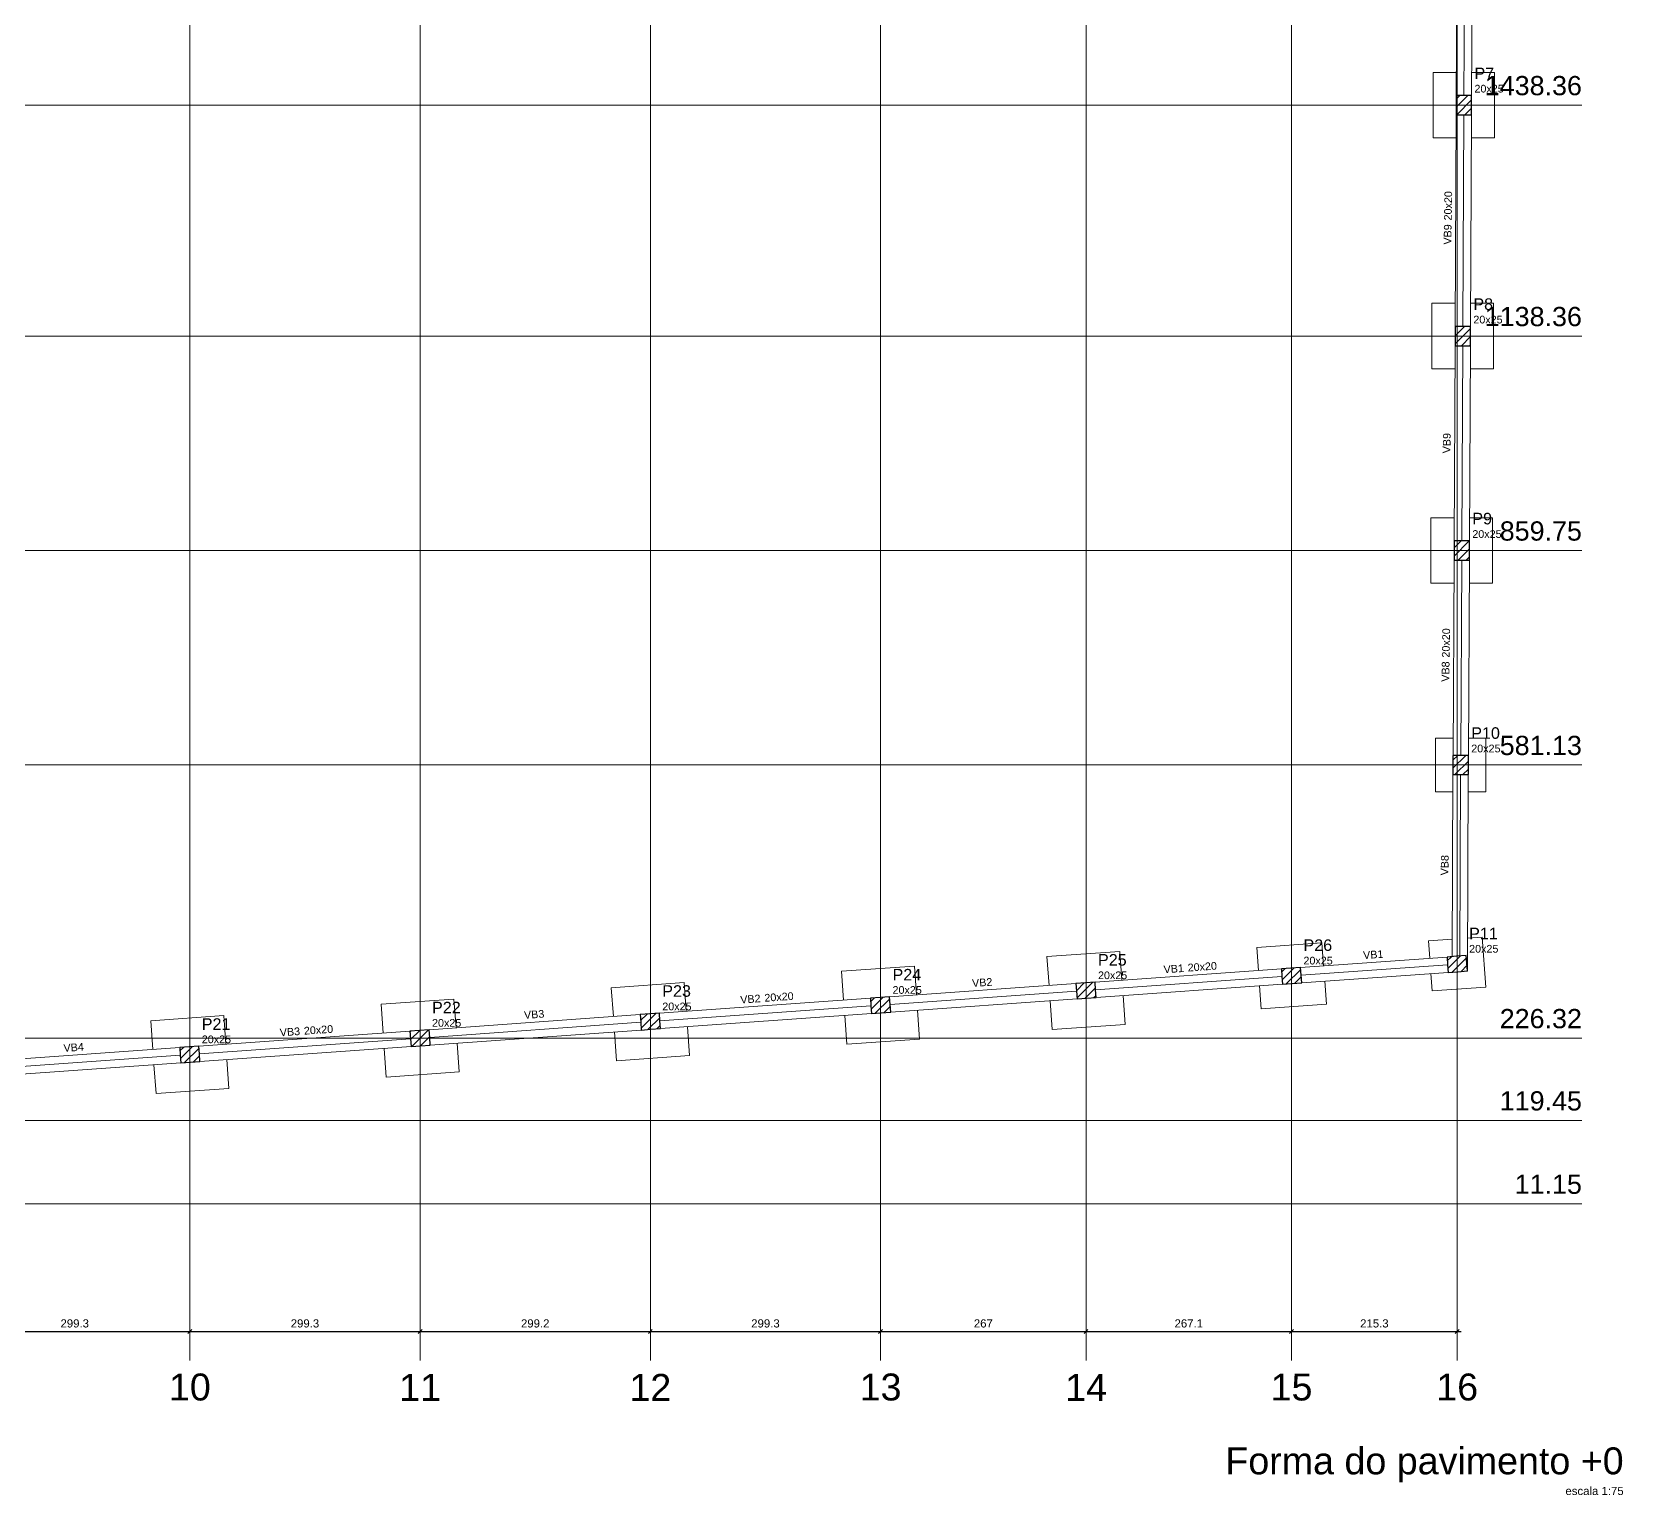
# Model space of a CAD drawing. Header units: millimetres. Extents: x 7 to 580, y -90 to 91.
# Drawn here: x 216 to 257.37, y 8.46 to 46.48 of the extents above; entities that cross this region are included whole.
import ezdxf

# ---------------------------------------------------------------- set-up
doc = ezdxf.new("R2010")
doc.units = ezdxf.units.MM
for name, color, linetype, lineweight in [('FO-Eixos', 5, 'Continuous', 5), ('FO-Hachuras dos pilares', 9, 'Continuous', 5), ('FO-Pilares', 4, 'Continuous', 30), ('FO-Seção das fundações', 9, 'Continuous', 5), ('FO-Textos das vigas', 7, 'Continuous', 5), ('FO-Textos dos pilares', 7, 'Continuous', 5), ('FO-Títulos', 1, 'Continuous', 20), ('FO-Vigas', 1, 'Continuous', 20), ('LC-Cotas', 7, 'Continuous', 5), ('LC-Eixos', 7, 'Continuous', 5), ('LC-Textos', 3, 'Continuous', 20)]:
    doc.layers.add(name, color=color, linetype=linetype, lineweight=lineweight)
doc.styles.add('Arial', font='arial.ttf')
doc.styles.get("Standard").update_dxf_attribs({"font": 'arial.ttf'})
doc.dimstyles.new('UM_50.000000', dxfattribs={"dimtxt": 0.18, "dimasz": 0.1, "dimexe": 0.1, "dimexo": 0.2, "dimgap": 0, "dimtad": 1, "dimtih": 1, "dimtoh": 1, "dimdec": 1, "dimlfac": 50, "dimzin": 0, "dimdsep": 46, "dimtxsty": 'Standard', "dimblk": 'CLOSED', "dimblk1": 'CLOSED', "dimblk2": 'CLOSED', "dimcen": 0.09, "dimdle": 0.1, "dimadec": 1, "dimazin": 2, "dimtfac": 1, "dimtdec": 4, "dimtofl": 0, "dimtmove": 0, "dimatfit": 3, "dimldrblk": 'CLOSED', "dimfxl": 1, "dimtolj": 1, "dimarcsym": 0})

# ---------------------------------------------------------------- blocks, each defined once
blk = doc.blocks.new('_OBLIQUE')
at = {"color": 0, "linetype": 'ByBlock', "lineweight": -2}
blk.add_line((-0.5, -0.5), (0.5, 0.5), dxfattribs=at)
blk = doc.blocks.new('*D144')
at = {"layer": 'Defpoints', "color": 0, "transparency": 16777216}
for p in [(214.128, 12.714), (220.113, 12.714), (220.113, 12.714)]:
    blk.add_point(p, dxfattribs=at)
at = {"layer": 'LC-Cotas', "color": 0, "lineweight": -2, "transparency": 16777216}
blk.add_line((214.028, 12.714), (220.213, 12.714), dxfattribs=at)
at = {"layer": 'LC-Cotas', "color": 0, "lineweight": -2, "transparency": 16777216, "xscale": 0.1, "yscale": 0.1, "zscale": 0.1, "rotation": 180}
blk.add_blockref('_OBLIQUE', (214.128, 12.714), dxfattribs=at)
at = {"layer": 'LC-Cotas', "color": 0, "lineweight": -2, "transparency": 16777216, "xscale": 0.1, "yscale": 0.1, "zscale": 0.1}
blk.add_blockref('_OBLIQUE', (220.113, 12.714), dxfattribs=at)
at = {"layer": 'LC-Cotas', "transparency": 16777216, "insert": (217.12, 12.925), "char_height": 0.2118, "attachment_point": 5, "rotation": 0.0057, "style": 'Arial'}
blk.add_mtext('\\A1;299.3', dxfattribs=at)
blk = doc.blocks.new('*D145')
at = {"layer": 'Defpoints', "color": 0, "transparency": 16777216}
for p in [(220.113, 12.714), (226.098, 12.714), (226.098, 12.714)]:
    blk.add_point(p, dxfattribs=at)
at = {"layer": 'LC-Cotas', "color": 0, "lineweight": -2, "transparency": 16777216}
blk.add_line((220.013, 12.714), (226.198, 12.714), dxfattribs=at)
at = {"layer": 'LC-Cotas', "color": 0, "lineweight": -2, "transparency": 16777216, "xscale": 0.1, "yscale": 0.1, "zscale": 0.1, "rotation": 180}
blk.add_blockref('_OBLIQUE', (220.113, 12.714), dxfattribs=at)
at = {"layer": 'LC-Cotas', "color": 0, "lineweight": -2, "transparency": 16777216, "xscale": 0.1, "yscale": 0.1, "zscale": 0.1}
blk.add_blockref('_OBLIQUE', (226.098, 12.714), dxfattribs=at)
at = {"layer": 'LC-Cotas', "transparency": 16777216, "insert": (223.105, 12.925), "char_height": 0.2118, "attachment_point": 5, "rotation": 0.0057, "style": 'Arial'}
blk.add_mtext('\\A1;299.3', dxfattribs=at)
blk = doc.blocks.new('*D146')
at = {"layer": 'Defpoints', "color": 0, "transparency": 16777216}
for p in [(226.098, 12.714), (232.082, 12.714), (232.082, 12.714)]:
    blk.add_point(p, dxfattribs=at)
at = {"layer": 'LC-Cotas', "color": 0, "lineweight": -2, "transparency": 16777216}
blk.add_line((225.998, 12.714), (232.182, 12.714), dxfattribs=at)
at = {"layer": 'LC-Cotas', "color": 0, "lineweight": -2, "transparency": 16777216, "xscale": 0.1, "yscale": 0.1, "zscale": 0.1, "rotation": 180}
blk.add_blockref('_OBLIQUE', (226.098, 12.714), dxfattribs=at)
at = {"layer": 'LC-Cotas', "color": 0, "lineweight": -2, "transparency": 16777216, "xscale": 0.1, "yscale": 0.1, "zscale": 0.1}
blk.add_blockref('_OBLIQUE', (232.082, 12.714), dxfattribs=at)
at = {"layer": 'LC-Cotas', "transparency": 16777216, "insert": (229.09, 12.925), "char_height": 0.2118, "attachment_point": 5, "rotation": 0.0057, "style": 'Arial'}
blk.add_mtext('\\A1;299.2', dxfattribs=at)
blk = doc.blocks.new('*D147')
at = {"layer": 'Defpoints', "color": 0, "transparency": 16777216}
for p in [(232.082, 12.714), (238.067, 12.714), (238.067, 12.714)]:
    blk.add_point(p, dxfattribs=at)
at = {"layer": 'LC-Cotas', "color": 0, "lineweight": -2, "transparency": 16777216}
blk.add_line((231.982, 12.714), (238.167, 12.714), dxfattribs=at)
at = {"layer": 'LC-Cotas', "color": 0, "lineweight": -2, "transparency": 16777216, "xscale": 0.1, "yscale": 0.1, "zscale": 0.1, "rotation": 180}
blk.add_blockref('_OBLIQUE', (232.082, 12.714), dxfattribs=at)
at = {"layer": 'LC-Cotas', "color": 0, "lineweight": -2, "transparency": 16777216, "xscale": 0.1, "yscale": 0.1, "zscale": 0.1}
blk.add_blockref('_OBLIQUE', (238.067, 12.714), dxfattribs=at)
at = {"layer": 'LC-Cotas', "transparency": 16777216, "insert": (235.075, 12.925), "char_height": 0.2118, "attachment_point": 5, "rotation": 0.0057, "style": 'Arial'}
blk.add_mtext('\\A1;299.3', dxfattribs=at)
blk = doc.blocks.new('*D148')
at = {"layer": 'Defpoints', "color": 0, "transparency": 16777216}
for p in [(238.067, 12.714), (243.408, 12.714), (243.408, 12.714)]:
    blk.add_point(p, dxfattribs=at)
at = {"layer": 'LC-Cotas', "color": 0, "lineweight": -2, "transparency": 16777216}
blk.add_line((237.967, 12.714), (243.508, 12.714), dxfattribs=at)
at = {"layer": 'LC-Cotas', "color": 0, "lineweight": -2, "transparency": 16777216, "xscale": 0.1, "yscale": 0.1, "zscale": 0.1, "rotation": 180}
blk.add_blockref('_OBLIQUE', (238.067, 12.714), dxfattribs=at)
at = {"layer": 'LC-Cotas', "color": 0, "lineweight": -2, "transparency": 16777216, "xscale": 0.1, "yscale": 0.1, "zscale": 0.1}
blk.add_blockref('_OBLIQUE', (243.408, 12.714), dxfattribs=at)
at = {"layer": 'LC-Cotas', "transparency": 16777216, "insert": (240.738, 12.925), "char_height": 0.2118, "attachment_point": 5, "rotation": 0.0057, "style": 'Arial'}
blk.add_mtext('\\A1;267', dxfattribs=at)
blk = doc.blocks.new('*D149')
at = {"layer": 'Defpoints', "color": 0, "transparency": 16777216}
for p in [(243.408, 12.714), (248.749, 12.714), (248.749, 12.714)]:
    blk.add_point(p, dxfattribs=at)
at = {"layer": 'LC-Cotas', "color": 0, "lineweight": -2, "transparency": 16777216}
blk.add_line((243.308, 12.714), (248.849, 12.714), dxfattribs=at)
at = {"layer": 'LC-Cotas', "color": 0, "lineweight": -2, "transparency": 16777216, "xscale": 0.1, "yscale": 0.1, "zscale": 0.1, "rotation": 180}
blk.add_blockref('_OBLIQUE', (243.408, 12.714), dxfattribs=at)
at = {"layer": 'LC-Cotas', "color": 0, "lineweight": -2, "transparency": 16777216, "xscale": 0.1, "yscale": 0.1, "zscale": 0.1}
blk.add_blockref('_OBLIQUE', (248.749, 12.714), dxfattribs=at)
at = {"layer": 'LC-Cotas', "transparency": 16777216, "insert": (246.079, 12.925), "char_height": 0.2118, "attachment_point": 5, "rotation": 0.0057, "style": 'Arial'}
blk.add_mtext('\\A1;267.1', dxfattribs=at)
blk = doc.blocks.new('*D150')
at = {"layer": 'Defpoints', "color": 0, "transparency": 16777216}
for p in [(248.749, 12.714), (253.056, 12.714), (253.056, 12.714)]:
    blk.add_point(p, dxfattribs=at)
at = {"layer": 'LC-Cotas', "color": 0, "lineweight": -2, "transparency": 16777216}
blk.add_line((248.649, 12.714), (253.156, 12.714), dxfattribs=at)
at = {"layer": 'LC-Cotas', "color": 0, "lineweight": -2, "transparency": 16777216, "xscale": 0.1, "yscale": 0.1, "zscale": 0.1, "rotation": 180}
blk.add_blockref('_OBLIQUE', (248.749, 12.714), dxfattribs=at)
at = {"layer": 'LC-Cotas', "color": 0, "lineweight": -2, "transparency": 16777216, "xscale": 0.1, "yscale": 0.1, "zscale": 0.1}
blk.add_blockref('_OBLIQUE', (253.056, 12.714), dxfattribs=at)
at = {"layer": 'LC-Cotas', "transparency": 16777216, "insert": (250.903, 12.925), "char_height": 0.2118, "attachment_point": 5, "rotation": 0.0057, "style": 'Arial'}
blk.add_mtext('\\A1;215.3', dxfattribs=at)

msp = doc.modelspace()

# ---------------------------------------------------------------- hatches: boundary and pattern name
at = {"layer": 'FO-Hachuras dos pilares', "linetype": 'Continuous', "true_color": 0x000000}
h = msp.add_hatch(dxfattribs=at)
h.set_pattern_fill('ANSI31', color=18, scale=0.047, style=0)
h.paths.add_polyline_path([(253.0296, 44.3302), (253.2296, 44.3302), (253.4296, 44.3302), (253.4296, 44.5802), (253.4296, 44.8302), (253.2296, 44.8302), (253.0296, 44.8302), (253.0296, 44.5802)])
h = msp.add_hatch(dxfattribs=at)
h.set_pattern_fill('ANSI31', color=18, scale=0.047, style=0)
h.paths.add_polyline_path([(253.0004, 38.3302), (253.2004, 38.3302), (253.4004, 38.3302), (253.4004, 38.5802), (253.4004, 38.8302), (253.2004, 38.8302), (253.0004, 38.8302), (253.0004, 38.5802)])
h = msp.add_hatch(dxfattribs=at)
h.set_pattern_fill('ANSI31', color=18, scale=0.047, style=0)
h.paths.add_polyline_path([(252.9732, 32.758), (253.1732, 32.758), (253.3732, 32.758), (253.3732, 33.008), (253.3732, 33.258), (253.1732, 33.258), (252.9732, 33.258), (252.9732, 33.008)])
h = msp.add_hatch(dxfattribs=at)
h.set_pattern_fill('ANSI31', color=18, scale=0.047, style=0)
h.paths.add_polyline_path([(252.946, 27.1856), (253.146, 27.1856), (253.346, 27.1856), (253.346, 27.4356), (253.346, 27.6856), (253.146, 27.6856), (252.946, 27.6856), (252.946, 27.4356)])
h = msp.add_hatch(dxfattribs=at)
h.set_pattern_fill('ANSI31', color=18, scale=0.047, style=0)
h.paths.add_polyline_path([(252.7922, 22.4462), (252.8065, 22.2467), (252.8208, 22.0472), (253.0702, 22.0651), (253.3195, 22.083), (253.3052, 22.2824), (253.2909, 22.4819), (253.0416, 22.4641)])
h = msp.add_hatch(dxfattribs=at)
h.set_pattern_fill('ANSI31', color=18, scale=0.047, style=0)
h.paths.add_polyline_path([(248.4856, 22.1391), (248.4999, 21.9396), (248.5142, 21.7401), (248.7636, 21.758), (249.013, 21.7759), (248.9987, 21.9754), (248.9844, 22.1749), (248.735, 22.157)])
h = msp.add_hatch(dxfattribs=at)
h.set_pattern_fill('ANSI31', color=18, scale=0.047, style=0)
h.paths.add_polyline_path([(243.1446, 21.7575), (243.1589, 21.558), (243.1732, 21.3585), (243.4226, 21.3764), (243.672, 21.3943), (243.6577, 21.5938), (243.6434, 21.7933), (243.394, 21.7754)])
h = msp.add_hatch(dxfattribs=at)
h.set_pattern_fill('ANSI31', color=18, scale=0.047, style=0)
h.paths.add_polyline_path([(237.8038, 21.3761), (237.8181, 21.1766), (237.8324, 20.9771), (238.0818, 20.995), (238.3312, 21.0129), (238.3169, 21.2124), (238.3026, 21.4119), (238.0532, 21.394)])
h = msp.add_hatch(dxfattribs=at)
h.set_pattern_fill('ANSI31', color=18, scale=0.047, style=0)
h.paths.add_polyline_path([(231.8188, 20.9485), (231.8331, 20.749), (231.8474, 20.5495), (232.0968, 20.5674), (232.3462, 20.5853), (232.3319, 20.7848), (232.3176, 20.9843), (232.0682, 20.9664)])
h = msp.add_hatch(dxfattribs=at)
h.set_pattern_fill('ANSI31', color=18, scale=0.047, style=0)
h.paths.add_polyline_path([(225.834, 20.5209), (225.8483, 20.3214), (225.8626, 20.1219), (226.112, 20.1398), (226.3614, 20.1577), (226.3471, 20.3572), (226.3328, 20.5567), (226.0834, 20.5388)])
h = msp.add_hatch(dxfattribs=at)
h.set_pattern_fill('ANSI31', color=18, scale=0.047, style=0)
h.paths.add_polyline_path([(219.849, 20.0935), (219.8633, 19.894), (219.8776, 19.6945), (220.127, 19.7124), (220.3764, 19.7303), (220.3621, 19.9298), (220.3478, 20.1293), (220.0984, 20.1114)])

# ---------------------------------------------------------------- linework, layer by layer
at = {"layer": 'FO-Eixos'}
for p, q in [((253.2308, 44.8302), (253.2576, 50.3302)), ((253.2016, 38.8302), (253.2284, 44.3302)), ((253.1744, 33.258), (253.1992, 38.3302)), ((253.1478, 27.6856), (253.1732, 32.758)), ((253.1216, 22.4698), (253.1452, 27.1856)), ((243.6576, 21.5938), (248.5, 21.9394)), ((248.9986, 21.975), (252.8064, 22.2468)), ((238.3168, 21.2124), (243.159, 21.5582)), ((232.3318, 20.7848), (237.8182, 21.1766)), ((226.347, 20.3574), (231.8332, 20.7492)), ((220.362, 19.9298), (225.8484, 20.3216)), ((214.377, 19.5024), (219.8634, 19.8942))]:
    msp.add_line(p, q, dxfattribs=at)
at = {"layer": 'FO-Pilares'}
for points in [[(253.0296, 44.3302), (253.2296, 44.3302), (253.4296, 44.3302), (253.4296, 44.5802), (253.4296, 44.8302), (253.2296, 44.8302), (253.0296, 44.8302), (253.0296, 44.5802), (253.0296, 44.3302)], [(253.0004, 38.3302), (253.2004, 38.3302), (253.4004, 38.3302), (253.4004, 38.5802), (253.4004, 38.8302), (253.2004, 38.8302), (253.0004, 38.8302), (253.0004, 38.5802), (253.0004, 38.3302)], [(252.9732, 32.758), (253.1732, 32.758), (253.3732, 32.758), (253.3732, 33.008), (253.3732, 33.258), (253.1732, 33.258), (252.9732, 33.258), (252.9732, 33.008), (252.9732, 32.758)], [(252.946, 27.1856), (253.146, 27.1856), (253.346, 27.1856), (253.346, 27.4356), (253.346, 27.6856), (253.146, 27.6856), (252.946, 27.6856), (252.946, 27.4356), (252.946, 27.1856)], [(252.7922, 22.4462), (252.8065, 22.2467), (252.8208, 22.0472), (253.0702, 22.0651), (253.3195, 22.083), (253.3052, 22.2824), (253.2909, 22.4819), (253.0416, 22.4641), (252.7922, 22.4462)], [(248.4856, 22.1391), (248.4999, 21.9396), (248.5142, 21.7401), (248.7636, 21.758), (249.013, 21.7759), (248.9987, 21.9754), (248.9844, 22.1749), (248.735, 22.157), (248.4856, 22.1391)], [(243.1446, 21.7575), (243.1589, 21.558), (243.1732, 21.3585), (243.4226, 21.3764), (243.672, 21.3943), (243.6577, 21.5938), (243.6434, 21.7933), (243.394, 21.7754), (243.1446, 21.7575)], [(237.8038, 21.3761), (237.8181, 21.1766), (237.8324, 20.9771), (238.0818, 20.995), (238.3312, 21.0129), (238.3169, 21.2124), (238.3026, 21.4119), (238.0532, 21.394), (237.8038, 21.3761)], [(231.8188, 20.9485), (231.8331, 20.749), (231.8474, 20.5495), (232.0968, 20.5674), (232.3462, 20.5853), (232.3319, 20.7848), (232.3176, 20.9843), (232.0682, 20.9664), (231.8188, 20.9485)], [(225.834, 20.5209), (225.8483, 20.3214), (225.8626, 20.1219), (226.112, 20.1398), (226.3614, 20.1577), (226.3471, 20.3572), (226.3328, 20.5567), (226.0834, 20.5388), (225.834, 20.5209)], [(219.849, 20.0935), (219.8633, 19.894), (219.8776, 19.6945), (220.127, 19.7124), (220.3764, 19.7303), (220.3621, 19.9298), (220.3478, 20.1293), (220.0984, 20.1114), (219.849, 20.0935)]]:
    msp.add_lwpolyline(points, close=True, dxfattribs=at)
at = {"layer": 'FO-Seção das fundações'}
for p, q in [((253.0337, 45.4302), (252.4296, 45.4302)), ((252.4296, 45.4302), (252.4296, 43.7302)), ((254.0296, 45.4302), (253.4337, 45.4302)), ((254.0296, 43.7302), (254.0296, 45.4302)), ((252.4296, 43.7302), (253.0255, 43.7302)), ((253.4255, 43.7302), (254.0296, 43.7302)), ((253.0045, 39.4302), (252.4004, 39.4302)), ((252.4004, 39.4302), (252.4004, 37.7302)), ((254.0004, 39.4302), (253.4045, 39.4302)), ((254.0004, 37.7302), (254.0004, 39.4302)), ((252.4004, 37.7302), (252.9963, 37.7302)), ((253.3963, 37.7302), (254.0004, 37.7302)), ((252.9773, 33.858), (252.3732, 33.858)), ((252.3732, 33.858), (252.3732, 32.158)), ((253.9732, 33.858), (253.3773, 33.858)), ((253.9732, 32.158), (253.9732, 33.858)), ((252.3732, 32.158), (252.9702, 32.158)), ((253.3702, 32.158), (253.9732, 32.158)), ((252.9501, 28.1356), (252.496, 28.1356)), ((252.496, 28.1356), (252.496, 26.7356)), ((253.796, 28.1356), (253.3501, 28.1356)), ((253.796, 26.7356), (253.796, 28.1356)), ((252.496, 26.7356), (252.9429, 26.7356)), ((253.343, 26.7356), (253.796, 26.7356)), ((249.5399, 22.8162), (247.8443, 22.6947)), ((249.5829, 22.2172), (249.5399, 22.8162)), ((252.9238, 22.9068), (252.3112, 22.8629)), ((252.3112, 22.8629), (252.3433, 22.4142)), ((253.7076, 22.963), (253.3239, 22.9355)), ((253.8005, 21.6663), (253.7076, 22.963)), ((244.2879, 22.5914), (242.3928, 22.4555)), ((242.3928, 22.4555), (242.4464, 21.7078)), ((244.3416, 21.8431), (244.2879, 22.5914)), ((247.8443, 22.6947), (247.8872, 22.0962)), ((238.9471, 22.21), (237.052, 22.0741)), ((237.052, 22.0741), (237.1056, 21.3262)), ((239.0008, 21.4617), (238.9471, 22.21)), ((252.3719, 22.0153), (252.4041, 21.5662)), ((232.9621, 21.7824), (231.067, 21.6465)), ((231.067, 21.6465), (231.1206, 20.8988)), ((233.0158, 21.0341), (232.9621, 21.7824)), ((247.9158, 21.6972), (247.9587, 21.0988)), ((249.6543, 21.2203), (249.6115, 21.8182)), ((252.4041, 21.5662), (253.8005, 21.6663)), ((226.9773, 21.3548), (225.0822, 21.2189)), ((225.0822, 21.2189), (225.1358, 20.4712)), ((227.031, 20.6067), (226.9773, 21.3548)), ((242.475, 21.3088), (242.5287, 20.5604)), ((244.4238, 20.6963), (244.3702, 21.4441)), ((247.9587, 21.0988), (249.6543, 21.2203)), ((220.9923, 20.9274), (219.0972, 20.7915)), ((219.0972, 20.7915), (219.1508, 20.0438)), ((221.046, 20.1791), (220.9923, 20.9274)), ((237.1342, 20.9272), (237.1879, 20.179)), ((239.083, 20.3149), (239.0294, 21.0628)), ((242.5287, 20.5604), (244.4238, 20.6963)), ((231.1492, 20.4998), (231.2029, 19.7514)), ((233.098, 19.8873), (233.0444, 20.6352)), ((237.1879, 20.179), (239.083, 20.3149)), ((225.1644, 20.0722), (225.2181, 19.3238)), ((227.1132, 19.4597), (227.0596, 20.2078)), ((231.2029, 19.7514), (233.098, 19.8873)), ((219.1794, 19.6448), (219.2331, 18.8964)), ((221.1282, 19.0323), (221.0746, 19.7802)), ((225.2181, 19.3238), (227.1132, 19.4597)), ((219.2331, 18.8964), (221.1282, 19.0323))]:
    msp.add_line(p, q, dxfattribs=at)
at = {"layer": 'FO-Vigas'}
for p, q in [((253.0308, 44.8302), (253.0576, 50.3302)), ((253.4308, 44.8302), (253.4576, 50.3292)), ((253.0016, 38.8302), (253.0284, 44.3302)), ((253.0284, 44.3302), (253.0284, 44.3312)), ((253.4016, 38.8302), (253.4284, 44.3292)), ((253.4284, 44.3292), (253.4284, 44.3302)), ((252.9744, 33.258), (252.9992, 38.3302)), ((253.3744, 33.258), (253.3992, 38.3302)), ((252.9478, 27.6856), (252.9732, 32.758)), ((252.9732, 32.758), (252.9732, 32.7585)), ((253.3478, 27.6856), (253.3732, 32.7575)), ((253.3732, 32.7575), (253.3732, 32.758)), ((252.9215, 22.4555), (252.9452, 27.1856)), ((253.3197, 22.081), (253.3452, 27.1856)), ((248.9844, 22.1745), (252.7922, 22.4463)), ((243.6434, 21.7933), (248.4857, 22.1389)), ((249.013, 21.7755), (252.8208, 22.0473)), ((253.3197, 22.083), (253.3197, 22.081)), ((238.3026, 21.4119), (243.1446, 21.7577)), ((243.672, 21.3943), (248.5142, 21.7399)), ((232.3176, 20.9843), (237.8038, 21.3761)), ((238.3312, 21.0129), (243.1732, 21.3587)), ((226.3327, 20.5569), (231.8188, 20.9487)), ((232.3462, 20.5853), (237.8324, 20.9771)), ((220.3478, 20.1293), (225.834, 20.5211)), ((226.3613, 20.1579), (231.8474, 20.5497)), ((214.3627, 19.7019), (219.849, 20.0937)), ((220.3764, 19.7303), (225.8626, 20.1221)), ((214.3913, 19.3029), (219.8776, 19.6947))]:
    msp.add_line(p, q, dxfattribs=at)
at = {"layer": 'LC-Eixos'}
for p, q in [((220.1127, 84.5552), (220.1127, 11.9635)), ((226.0977, 84.5552), (226.0977, 11.9635)), ((232.0825, 84.5552), (232.0825, 11.9635)), ((238.0675, 84.5552), (238.0675, 11.9635)), ((243.4083, 84.5552), (243.4083, 11.9635)), ((248.7493, 84.5552), (248.7493, 11.9635)), ((253.0559, 84.5552), (253.0559, 11.9635)), ((163.9618, 44.5802), (256.2975, 44.5802)), ((163.9618, 38.5802), (256.2975, 38.5802)), ((163.9618, 33.008), (256.2975, 33.008)), ((163.9618, 27.4356), (256.2975, 27.4356)), ((163.9618, 20.3393), (256.2975, 20.3393)), ((163.9618, 18.2019), (256.2975, 18.2019)), ((163.9618, 16.036), (256.2975, 16.036))]:
    msp.add_line(p, q, dxfattribs=at)

# ---------------------------------------------------------------- texts
at = {"layer": 'FO-Textos das vigas', "char_height": 0.2, "line_spacing_factor": 0.798, "style": 'Arial'}
for s, insert, width, attachment_point, rotation in [('20x20', (252.9146, 41.5821), 1.2, 7, 88.99753), ('VB9', (252.9146, 41.4821), 0.72, 9, 88.99753), ('VB9', (252.8866, 35.7951), 0.72, 8, 88.99753), ('20x20', (252.8606, 30.2241), 1.2, 7, 88.99753), ('VB8', (252.8596, 30.1241), 0.72, 9, 88.99753), ('VB8', (252.8336, 24.8291), 0.72, 8, 88.99753), ('VB1', (250.881, 22.4098), 0.72, 8, 3.99925), ('VB1', (245.958, 22.0588), 0.72, 9, 3.99925), ('20x20', (246.057, 22.0658), 1.2, 7, 3.99925), ('20x20', (235.054, 21.2798), 1.2, 7, 3.99925), ('VB2', (240.716, 21.6848), 0.72, 8, 3.99925), ('VB2', (234.954, 21.2728), 0.72, 9, 3.99925), ('VB3', (229.069, 20.8528), 0.72, 8, 3.99925), ('VB3', (222.984, 20.4178), 0.72, 9, 3.99925), ('20x20', (223.084, 20.4248), 1.2, 7, 3.99925), ('VB4', (217.099, 19.9978), 0.72, 8, 3.99925)]:
    msp.add_mtext(s, dxfattribs=dict(at, insert=insert, width=width, attachment_point=attachment_point, rotation=rotation))
at = {"layer": 'FO-Textos dos pilares', "attachment_point": 7, "line_spacing_factor": 0.798, "style": 'Arial'}
for s, insert, char_height, width in [('P7', (253.5046, 45.255), 0.3, 0.72), ('20x25', (253.5046, 44.905), 0.2, 1.2), ('P8', (253.4756, 39.255), 0.3, 0.72), ('20x25', (253.4756, 38.905), 0.2, 1.2), ('P9', (253.4486, 33.683), 0.3, 0.72), ('20x25', (253.4486, 33.333), 0.2, 1.2), ('P10', (253.4206, 28.111), 0.3, 1.08), ('20x25', (253.4206, 27.761), 0.2, 1.2), ('P11', (253.3656, 22.907), 0.3, 1.08), ('P26', (249.0596, 22.6), 0.3, 1.08), ('20x25', (253.3656, 22.557), 0.2, 1.2), ('P25', (243.7186, 22.218), 0.3, 1.08), ('20x25', (249.0596, 22.25), 0.2, 1.2), ('P24', (238.3776, 21.837), 0.3, 1.08), ('20x25', (243.7186, 21.868), 0.2, 1.2), ('P23', (232.3926, 21.409), 0.3, 1.08), ('20x25', (238.3776, 21.487), 0.2, 1.2), ('P22', (226.4076, 20.982), 0.3, 1.08), ('20x25', (232.3926, 21.059), 0.2, 1.2), ('P21', (220.4226, 20.554), 0.3, 1.08), ('20x25', (226.4076, 20.632), 0.2, 1.2), ('20x25', (220.4226, 20.204), 0.2, 1.2)]:
    msp.add_mtext(s, dxfattribs=dict(at, insert=insert, char_height=char_height, width=width))
at = {"layer": 'FO-Títulos', "attachment_point": 9, "line_spacing_factor": 0.798, "style": 'Arial'}
for s, insert, char_height, width in [('Forma do pavimento +0', (257.3826, 8.794), 0.7, 17.64), ('escala 1:75', (257.3826, 8.4639), 0.2118, 2.79576)]:
    msp.add_mtext(s, dxfattribs=dict(at, insert=insert, char_height=char_height, width=width))
at = {"layer": 'LC-Textos', "line_spacing_factor": 0.798, "style": 'Arial'}
for s, insert, char_height, width, attachment_point in [('1438.36', (256.2975, 44.83), 0.5, 4.2, 9), ('1138.36', (256.2975, 38.83), 0.5, 4.2, 9), ('859.75', (256.2975, 33.258), 0.5, 3.6, 9), ('581.13', (256.2975, 27.686), 0.5, 3.6, 9), ('226.32', (256.2975, 20.589), 0.5, 3.6, 9), ('119.45', (256.2975, 18.452), 0.5, 3.6, 9), ('11.15', (256.2975, 16.286), 0.5, 3, 9), ('10', (220.1126, 10.914), 0.7, 1.68, 8), ('11', (226.0976, 10.914), 0.7, 1.68, 8), ('12', (232.0826, 10.914), 0.7, 1.68, 8), ('13', (238.0676, 10.914), 0.7, 1.68, 8), ('14', (243.4086, 10.914), 0.7, 1.68, 8), ('15', (248.7496, 10.914), 0.7, 1.68, 8), ('16', (253.0556, 10.914), 0.7, 1.68, 8)]:
    msp.add_mtext(s, dxfattribs=dict(at, insert=insert, char_height=char_height, width=width, attachment_point=attachment_point))

# ---------------------------------------------------------------- dimensions: what is measured, and where the dimension line sits
at = {"layer": 'LC-Cotas'}
for base, p1, p2, picture, middle, turn in [((220.1126993802, 12.7135126533), (214.1276993802, 12.7135126533), (220.1126993802, 12.7135126533), '*D144', (217.1201993802, 12.9253126533), 0.005729578), ((226.0976993802, 12.7135126533), (220.1126993802, 12.7135126533), (226.0976993802, 12.7135126533), '*D145', (223.1051993802, 12.9253126533), 0.005729578), ((232.0825, 12.7135), (226.0977, 12.7135), (232.0825, 12.7135), '*D146', (229.0901, 12.9253), 0.00573), ((238.0674993802, 12.7135126533), (232.0824993802, 12.7135126533), (238.0674993802, 12.7135126533), '*D147', (235.0749993802, 12.9253126533), 0.005729578), ((243.4083, 12.7135), (238.0675, 12.7135), (243.4083, 12.7135), '*D148', (240.7379, 12.9253), 0.00573), ((248.7492993802, 12.7135126533), (243.4082993802, 12.7135126533), (248.7492993802, 12.7135126533), '*D149', (246.0787993802, 12.9253126533), 0.005729578), ((253.0559, 12.7135), (248.7493, 12.7135), (253.0559, 12.7135), '*D150', (250.9026, 12.9253), 0.00573)]:
    dim = msp.add_linear_dim(base=base, p1=p1, p2=p2, dimstyle='UM_50.000000', override={"dimtxt": 0.2118, "dimasz": 0.1, "dimexe": 0.1, "dimexo": 0.2, "dimtad": 1, "dimtih": 0, "dimtoh": 0, "dimdec": 1, "dimlfac": 50, "dimzin": 8, "dimtxsty": 'Arial', "dimblk": 'OBLIQUE', "dimblk1": 'OBLIQUE', "dimblk2": 'OBLIQUE', "dimsah": 1, "dimdle": 0.1, "dimse1": 1, "dimse2": 1, "dimclrt": 256, "dimadec": 1, "dimazin": 3, "dimtmove": 2, "dimldrblk": 'OBLIQUE'}, dxfattribs=at)
    dim.commit()
    dim.dimension.update_dxf_attribs({"geometry": picture, "text_midpoint": middle, "dimtype": 160, "text_rotation": turn})

doc.saveas('drawing.dxf')
